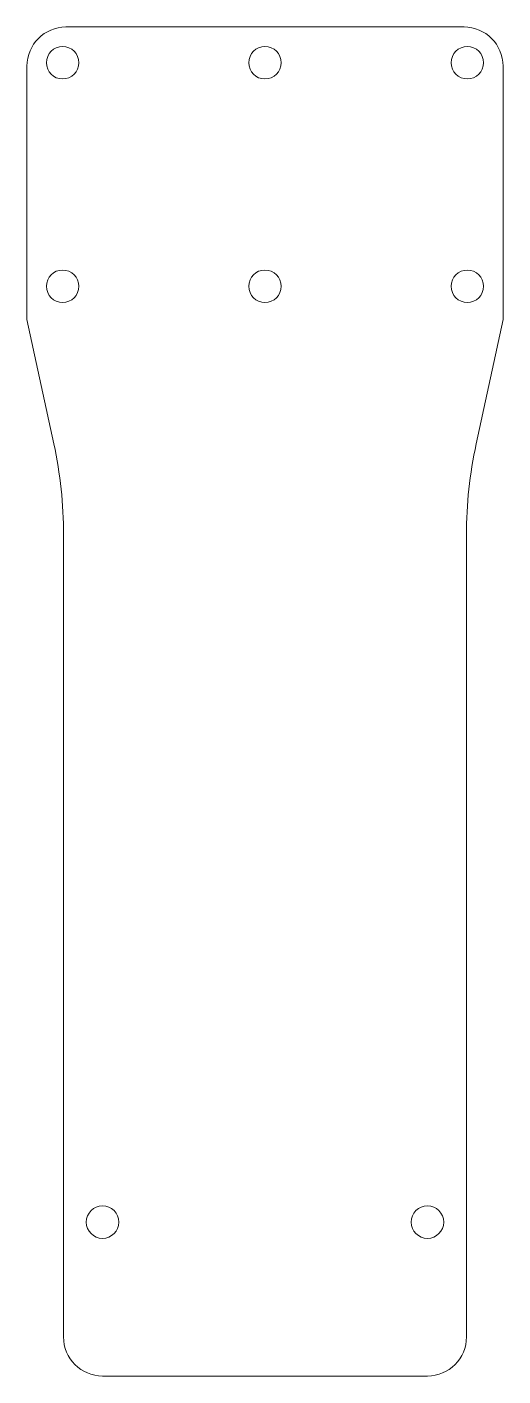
# Model space of a CAD drawing. Header units: millimetres. Extents: x 191.4 to 224.3, y 239.7 to 333.
import ezdxf

# ---------------------------------------------------------------- set-up
doc = ezdxf.new("R2010")
doc.units = ezdxf.units.MM
doc.header["$LTSCALE"] = 2

msp = doc.modelspace()

# ---------------------------------------------------------------- linework, layer by layer
at = {"color": 7, "linetype": 'Continuous', "lineweight": 18}
for p, q in [((221.634, 332.964), (194.094, 332.964)), ((191.394, 312.743), (191.394, 330.264)), ((224.334, 312.743), (224.334, 330.264)), ((191.394, 312.743), (193.253, 304.138)), ((224.334, 312.743), (222.476, 304.138)), ((193.925, 297.846), (193.925, 260.764)), ((221.804, 297.846), (221.804, 260.764)), ((193.925, 242.384), (193.925, 260.764)), ((221.804, 242.384), (221.804, 260.764)), ((219.104, 239.684), (196.625, 239.684))]:
    msp.add_line(p, q, dxfattribs=at)
for centre in [(193.864, 330.494), (207.864, 330.494), (221.864, 330.494), (193.864, 315.034), (207.864, 315.034), (221.864, 315.034), (196.625, 250.324), (219.104, 250.324)]:
    msp.add_circle(centre, 1.125, dxfattribs=at)
for centre, radius, start, end in [((194.094, 330.264), 2.7, 90, 180), ((221.634, 330.264), 2.7, 0, 90), ((164.125, 297.846), 29.8, 0, 12.18836), ((251.604, 297.846), 29.8, 167.81164, 180), ((196.625, 242.384), 2.7, 180, 270), ((219.104, 242.384), 2.7, 270, 0)]:
    msp.add_arc(centre, radius, start, end, dxfattribs=at)

doc.saveas('drawing.dxf')
